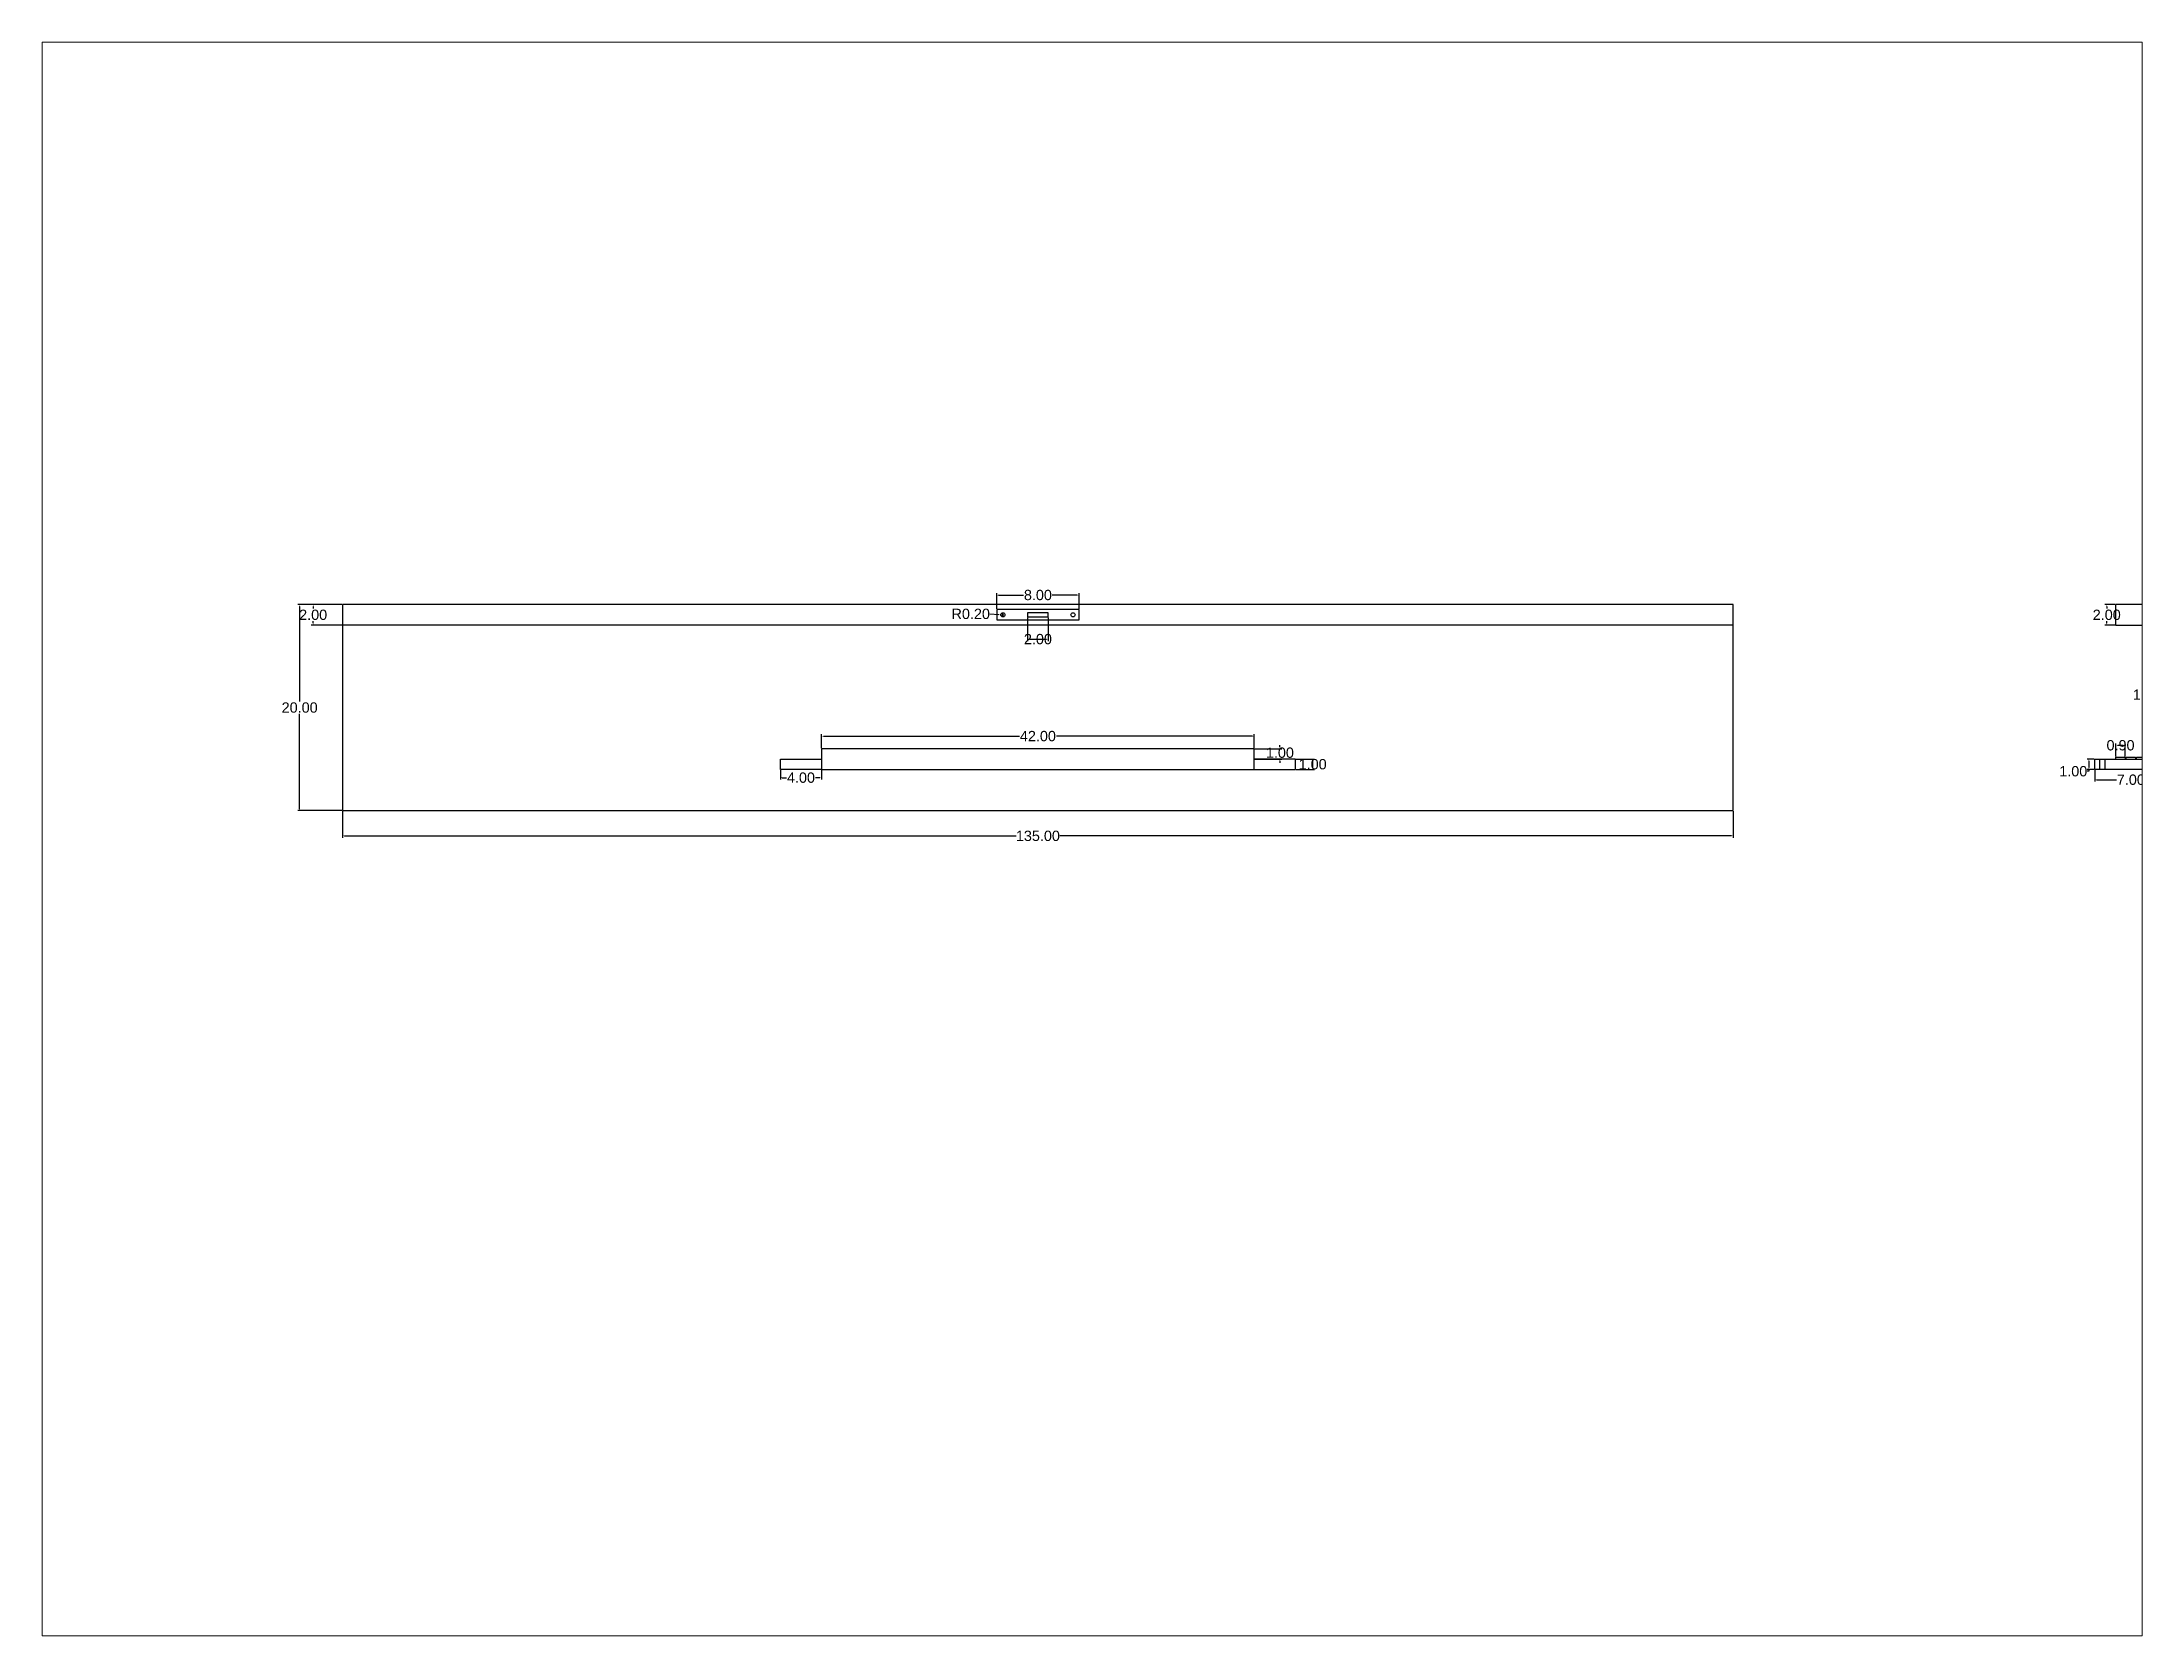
# Paper-space layout 'Layout1' of a CAD drawing. Header units: millimetres. Extents: x 26 to 231, y 20 to 176.
# The model-space entities are those that its viewports show. They can reach past a viewport. Long polylines and large blocks are cut down to what shows.
import ezdxf

# ---------------------------------------------------------------- set-up
doc = ezdxf.new("R2010")
doc.units = ezdxf.units.MM
doc.layers.get('Defpoints').update_dxf_attribs({"color": 171})
doc.layers.add('Capac', color=31, linetype='Continuous')
doc.layers.add('Mecanism inchidere', color=201, linetype='Continuous')
doc.styles.get("Standard").update_dxf_attribs({"font": 'arial.ttf'})
doc.dimstyles.get("Standard").update_dxf_attribs({"dimtxt": 0.18, "dimasz": 0.18, "dimexe": 0.18, "dimexo": 0.0625, "dimgap": 0.09, "dimtad": 0, "dimtih": 1, "dimtoh": 1, "dimdec": 4, "dimzin": 0, "dimdsep": 46, "dimtxsty": 'Standard', "dimcen": 0.09, "dimadec": 0, "dimazin": 0, "dimtfac": 1, "dimtdec": 4, "dimtofl": 0, "dimtmove": 0, "dimatfit": 3, "dimfxl": 1, "dimtolj": 1, "dimtzin": 0, "dimarcsym": 0})

# ---------------------------------------------------------------- blocks, each defined once
blk = doc.blocks.new('*D1')
at = {"layer": 'Defpoints', "color": 0, "lineweight": -2, "transparency": 16777216}
for p, q in [((35.73, 65.56), (31.45, 65.56)), ((31.63, 65.38), (31.63, 56.16)), ((31.63, 45.74), (31.63, 54.96)), ((35.73, 45.56), (31.45, 45.56))]:
    blk.add_line(p, q, dxfattribs=at)
at = {"layer": 'Defpoints', "color": 0, "transparency": 16777216}
for p in [(35.79, 65.56), (31.63, 45.56), (35.79, 45.56)]:
    blk.add_point(p, dxfattribs=at)
for points in [[(31.6, 65.38), (31.66, 65.38), (31.63, 65.56)], [(31.6, 45.74), (31.66, 45.74), (31.63, 45.56)]]:
    blk.add_solid(points, dxfattribs=at)
at = {"layer": 'Defpoints', "color": 0, "transparency": 16777216, "insert": (31.63, 55.56), "char_height": 1, "attachment_point": 5}
blk.add_mtext('\\A1;20.00', dxfattribs=at)
blk = doc.blocks.new('*D2')
at = {"layer": 'Defpoints', "color": 0, "lineweight": -2, "transparency": 16777216}
for p, q in [((35.73, 65.56), (32.76, 65.56)), ((32.94, 65.38), (32.94, 65.16)), ((35.73, 63.56), (32.76, 63.56)), ((32.94, 63.74), (32.94, 63.96))]:
    blk.add_line(p, q, dxfattribs=at)
at = {"layer": 'Defpoints', "color": 0, "transparency": 16777216}
for p in [(35.79, 65.56), (32.94, 63.56), (35.79, 63.56)]:
    blk.add_point(p, dxfattribs=at)
for points in [[(32.91, 65.38), (32.97, 65.38), (32.94, 65.56)], [(32.91, 63.74), (32.97, 63.74), (32.94, 63.56)]]:
    blk.add_solid(points, dxfattribs=at)
at = {"layer": 'Defpoints', "color": 0, "transparency": 16777216, "insert": (32.94, 64.56), "char_height": 1, "attachment_point": 5}
blk.add_mtext('\\A1;2.00', dxfattribs=at)
blk = doc.blocks.new('*D3')
at = {"layer": 'Defpoints', "color": 0, "lineweight": -2, "transparency": 16777216}
for p, q in [((35.79, 45.5), (35.79, 42.93)), ((170.79, 45.5), (170.79, 42.93)), ((35.97, 43.11), (101.17, 43.11)), ((170.61, 43.11), (105.41, 43.11))]:
    blk.add_line(p, q, dxfattribs=at)
at = {"layer": 'Defpoints', "color": 0, "transparency": 16777216}
for p in [(35.79, 45.56), (170.79, 45.56), (170.79, 43.11)]:
    blk.add_point(p, dxfattribs=at)
for points in [[(35.97, 43.14), (35.97, 43.08), (35.79, 43.11)], [(170.61, 43.14), (170.61, 43.08), (170.79, 43.11)]]:
    blk.add_solid(points, dxfattribs=at)
at = {"layer": 'Defpoints', "color": 0, "transparency": 16777216, "insert": (103.29, 43.11), "char_height": 1, "attachment_point": 5}
blk.add_mtext('\\A1;135.00', dxfattribs=at)
blk = doc.blocks.new('*D4')
at = {"layer": 'Defpoints', "color": 0, "lineweight": -2, "transparency": 16777216}
for p, q in [((99.29, 65.13), (99.29, 66.66)), ((99.47, 66.48), (101.9, 66.48)), ((107.11, 66.48), (104.68, 66.48)), ((107.29, 65.13), (107.29, 66.66))]:
    blk.add_line(p, q, dxfattribs=at)
at = {"layer": 'Defpoints', "color": 0, "transparency": 16777216}
for p in [(107.29, 66.48), (99.29, 65.06), (107.29, 65.06)]:
    blk.add_point(p, dxfattribs=at)
for points in [[(99.47, 66.51), (99.47, 66.45), (99.29, 66.48)], [(107.11, 66.51), (107.11, 66.45), (107.29, 66.48)]]:
    blk.add_solid(points, dxfattribs=at)
at = {"layer": 'Defpoints', "color": 0, "transparency": 16777216, "insert": (103.29, 66.48), "char_height": 1, "attachment_point": 5}
blk.add_mtext('\\A1;8.00', dxfattribs=at)
blk = doc.blocks.new('*D5')
at = {"layer": 'Defpoints', "color": 0, "lineweight": -2, "transparency": 16777216}
for p, q in [((98.64, 64.65), (99.51, 64.59)), ((99.8, 64.56), (99.98, 64.56)), ((99.89, 64.47), (99.89, 64.65))]:
    blk.add_line(p, q, dxfattribs=at)
at = {"layer": 'Defpoints', "color": 0, "transparency": 16777216}
for p in [(99.69, 64.58), (99.89, 64.56)]:
    blk.add_point(p, dxfattribs=at)
blk.add_solid([(99.51, 64.62), (99.51, 64.56), (99.69, 64.58)], dxfattribs=at)
at = {"layer": 'Defpoints', "color": 0, "transparency": 16777216, "insert": (96.77, 64.65), "char_height": 1, "attachment_point": 5}
blk.add_mtext('\\A1;R0.20', dxfattribs=at)
blk = doc.blocks.new('*D6')
at = {"layer": 'Defpoints', "color": 0, "lineweight": -2, "transparency": 16777216}
for p, q in [((102.29, 64.3), (102.29, 62.02)), ((104.29, 64.3), (104.29, 62.02)), ((102.47, 62.2), (104.11, 62.2))]:
    blk.add_line(p, q, dxfattribs=at)
at = {"layer": 'Defpoints', "color": 0, "transparency": 16777216}
for p in [(102.29, 64.36), (104.29, 64.36), (104.29, 62.2)]:
    blk.add_point(p, dxfattribs=at)
for points in [[(102.47, 62.23), (102.47, 62.17), (102.29, 62.2)], [(104.11, 62.23), (104.11, 62.17), (104.29, 62.2)]]:
    blk.add_solid(points, dxfattribs=at)
at = {"layer": 'Defpoints', "color": 0, "transparency": 16777216, "insert": (103.29, 62.2), "char_height": 1, "attachment_point": 5}
blk.add_mtext('\\A1;2.00', dxfattribs=at)
blk = doc.blocks.new('*D7')
at = {"layer": 'Defpoints', "color": 0, "lineweight": -2, "transparency": 16777216}
for p, q in [((82.29, 51.63), (82.29, 52.97)), ((82.47, 52.79), (101.5, 52.79)), ((124.11, 52.79), (105.09, 52.79)), ((124.29, 51.63), (124.29, 52.97))]:
    blk.add_line(p, q, dxfattribs=at)
at = {"layer": 'Defpoints', "color": 0, "transparency": 16777216}
for p in [(82.29, 51.56), (124.29, 52.79), (124.29, 51.56)]:
    blk.add_point(p, dxfattribs=at)
for points in [[(82.47, 52.82), (82.47, 52.76), (82.29, 52.79)], [(124.11, 52.82), (124.11, 52.76), (124.29, 52.79)]]:
    blk.add_solid(points, dxfattribs=at)
at = {"layer": 'Defpoints', "color": 0, "transparency": 16777216, "insert": (103.29, 52.79), "char_height": 1, "attachment_point": 5}
blk.add_mtext('\\A1;42.00', dxfattribs=at)
blk = doc.blocks.new('*D8')
at = {"layer": 'Defpoints', "color": 0, "lineweight": -2, "transparency": 16777216}
for p, q in [((128.35, 50.56), (130.14, 50.56)), ((128.35, 49.56), (130.14, 49.56)), ((129.96, 50.38), (129.96, 49.74))]:
    blk.add_line(p, q, dxfattribs=at)
at = {"layer": 'Defpoints', "color": 0, "transparency": 16777216}
for p in [(128.29, 50.56), (128.29, 49.56), (129.96, 49.56)]:
    blk.add_point(p, dxfattribs=at)
for points in [[(129.93, 50.38), (129.99, 50.38), (129.96, 50.56)], [(129.93, 49.74), (129.99, 49.74), (129.96, 49.56)]]:
    blk.add_solid(points, dxfattribs=at)
at = {"layer": 'Defpoints', "color": 0, "transparency": 16777216, "insert": (129.96, 50.06), "char_height": 1, "attachment_point": 5}
blk.add_mtext('\\A1;1.00', dxfattribs=at)
blk = doc.blocks.new('*D9')
at = {"layer": 'Defpoints', "color": 0, "lineweight": -2, "transparency": 16777216}
for p, q in [((124.35, 51.56), (126.96, 51.56)), ((126.78, 51.74), (126.78, 51.92)), ((124.35, 50.56), (126.96, 50.56)), ((126.78, 50.38), (126.78, 50.2))]:
    blk.add_line(p, q, dxfattribs=at)
at = {"layer": 'Defpoints', "color": 0, "transparency": 16777216}
for p in [(124.29, 51.56), (124.29, 50.56), (126.78, 50.56)]:
    blk.add_point(p, dxfattribs=at)
for points in [[(126.75, 51.74), (126.81, 51.74), (126.78, 51.56)], [(126.75, 50.38), (126.81, 50.38), (126.78, 50.56)]]:
    blk.add_solid(points, dxfattribs=at)
at = {"layer": 'Defpoints', "color": 0, "transparency": 16777216, "insert": (126.78, 51.18), "char_height": 1, "attachment_point": 5}
blk.add_mtext('\\A1;1.00', dxfattribs=at)
blk = doc.blocks.new('*D10')
at = {"layer": 'Defpoints', "color": 0, "lineweight": -2, "transparency": 16777216}
for p, q in [((78.29, 49.5), (78.29, 48.58)), ((82.29, 49.5), (82.29, 48.58)), ((78.47, 48.76), (78.88, 48.76)), ((82.11, 48.76), (81.7, 48.76))]:
    blk.add_line(p, q, dxfattribs=at)
at = {"layer": 'Defpoints', "color": 0, "transparency": 16777216}
for p in [(78.29, 49.56), (82.29, 49.56), (82.29, 48.76)]:
    blk.add_point(p, dxfattribs=at)
for points in [[(78.47, 48.79), (78.47, 48.73), (78.29, 48.76)], [(82.11, 48.79), (82.11, 48.73), (82.29, 48.76)]]:
    blk.add_solid(points, dxfattribs=at)
at = {"layer": 'Defpoints', "color": 0, "transparency": 16777216, "insert": (80.29, 48.76), "char_height": 1, "attachment_point": 5}
blk.add_mtext('\\A1;4.00', dxfattribs=at)
blk = doc.blocks.new('*D13')
at = {"layer": 'Defpoints', "color": 0, "lineweight": -2, "transparency": 16777216}
for p, q in [((207.82, 65.56), (206.86, 65.56)), ((207.04, 65.38), (207.04, 65.16)), ((207.82, 63.56), (206.86, 63.56)), ((207.04, 63.74), (207.04, 63.96))]:
    blk.add_line(p, q, dxfattribs=at)
at = {"layer": 'Defpoints', "color": 0, "transparency": 16777216}
for p in [(207.88, 65.56), (207.04, 63.56), (207.88, 63.56)]:
    blk.add_point(p, dxfattribs=at)
for points in [[(207.01, 65.38), (207.07, 65.38), (207.04, 65.56)], [(207.01, 63.74), (207.07, 63.74), (207.04, 63.56)]]:
    blk.add_solid(points, dxfattribs=at)
at = {"layer": 'Defpoints', "color": 0, "transparency": 16777216, "insert": (207.04, 64.56), "char_height": 1, "attachment_point": 5}
blk.add_mtext('\\A1;2.00', dxfattribs=at)
blk = doc.blocks.new('*D14')
at = {"layer": 'Defpoints', "color": 0, "lineweight": -2, "transparency": 16777216}
for p, q in [((205.88, 49.5), (205.88, 48.38)), ((212.88, 49.5), (212.88, 48.38)), ((206.06, 48.56), (208, 48.56)), ((212.7, 48.56), (210.76, 48.56))]:
    blk.add_line(p, q, dxfattribs=at)
at = {"layer": 'Defpoints', "color": 0, "transparency": 16777216}
for p in [(205.88, 49.56), (212.88, 49.56), (212.88, 48.56)]:
    blk.add_point(p, dxfattribs=at)
for points in [[(206.06, 48.59), (206.06, 48.53), (205.88, 48.56)], [(212.7, 48.59), (212.7, 48.53), (212.88, 48.56)]]:
    blk.add_solid(points, dxfattribs=at)
at = {"layer": 'Defpoints', "color": 0, "transparency": 16777216, "insert": (209.38, 48.56), "char_height": 1, "attachment_point": 5}
blk.add_mtext('\\A1;7.00', dxfattribs=at)
blk = doc.blocks.new('*D15')
at = {"layer": 'Defpoints', "color": 0, "lineweight": -2, "transparency": 16777216}
for p, q in [((205.82, 50.56), (205.13, 50.56)), ((205.82, 49.56), (205.13, 49.56)), ((205.31, 49.38), (205.13, 49.38)), ((205.31, 50.38), (205.31, 49.74)), ((205.31, 49.56), (205.31, 49.38))]:
    blk.add_line(p, q, dxfattribs=at)
at = {"layer": 'Defpoints', "color": 0, "transparency": 16777216}
for p in [(205.31, 49.56), (205.88, 50.56), (205.88, 49.56)]:
    blk.add_point(p, dxfattribs=at)
for points in [[(205.28, 50.38), (205.34, 50.38), (205.31, 50.56)], [(205.28, 49.74), (205.34, 49.74), (205.31, 49.56)]]:
    blk.add_solid(points, dxfattribs=at)
at = {"layer": 'Defpoints', "color": 0, "transparency": 16777216, "insert": (203.79, 49.38), "char_height": 1, "attachment_point": 5}
blk.add_mtext('\\A1;1.00', dxfattribs=at)
blk = doc.blocks.new('*D16')
at = {"layer": 'Defpoints', "color": 0, "lineweight": -2, "transparency": 16777216}
for p, q in [((207.93, 50.83), (207.93, 52.08)), ((208.11, 51.9), (208.65, 51.9)), ((208.83, 50.83), (208.83, 52.08))]:
    blk.add_line(p, q, dxfattribs=at)
at = {"layer": 'Defpoints', "color": 0, "transparency": 16777216}
for p in [(208.83, 51.9), (207.93, 50.76), (208.83, 50.76)]:
    blk.add_point(p, dxfattribs=at)
for points in [[(208.11, 51.93), (208.11, 51.87), (207.93, 51.9)], [(208.65, 51.93), (208.65, 51.87), (208.83, 51.9)]]:
    blk.add_solid(points, dxfattribs=at)
at = {"layer": 'Defpoints', "color": 0, "transparency": 16777216, "insert": (208.38, 51.9), "char_height": 1, "attachment_point": 5}
blk.add_mtext('\\A1;0.90', dxfattribs=at)
blk = doc.blocks.new('*D18')
at = {"layer": 'Defpoints', "color": 0, "lineweight": -2, "transparency": 16777216}
for p, q in [((212.82, 63.06), (211.14, 63.06)), ((211.32, 62.88), (211.32, 57.41)), ((211.32, 50.74), (211.32, 56.21)), ((212.82, 50.56), (211.14, 50.56))]:
    blk.add_line(p, q, dxfattribs=at)
at = {"layer": 'Defpoints', "color": 0, "transparency": 16777216}
for p in [(212.88, 63.06), (211.32, 50.56), (212.88, 50.56)]:
    blk.add_point(p, dxfattribs=at)
for points in [[(211.29, 62.88), (211.35, 62.88), (211.32, 63.06)], [(211.29, 50.74), (211.35, 50.74), (211.32, 50.56)]]:
    blk.add_solid(points, dxfattribs=at)
at = {"layer": 'Defpoints', "color": 0, "transparency": 16777216, "insert": (211.32, 56.81), "char_height": 1, "attachment_point": 5}
blk.add_mtext('\\A1;12.50', dxfattribs=at)

msp = doc.modelspace()

# ---------------------------------------------------------------- linework, layer by layer
at = {"layer": 'Capac', "ltscale": 4}
for p, q in [((170.792, 65.564), (35.792, 65.564)), ((35.792, 65.564), (35.792, 45.564)), ((170.792, 45.564), (170.792, 65.564)), ((208.881, 65.564), (207.881, 65.564)), ((207.881, 65.564), (207.881, 63.564)), ((214.381, 65.564), (208.881, 65.564)), ((170.792, 63.564), (35.792, 63.564)), ((207.881, 63.564), (212.381, 63.564)), ((103.292, 51.564), (82.292, 51.564)), ((82.292, 51.564), (82.292, 49.564)), ((124.292, 51.564), (103.292, 51.564)), ((124.292, 49.564), (124.292, 51.564)), ((78.292, 49.564), (78.292, 50.564)), ((78.292, 50.564), (82.292, 50.564)), ((82.292, 49.564), (78.292, 49.564)), ((82.292, 49.564), (103.292, 49.564)), ((103.292, 49.564), (124.292, 49.564)), ((128.292, 50.564), (124.292, 50.564)), ((124.292, 49.564), (128.292, 49.564)), ((128.292, 49.564), (128.292, 50.564)), ((205.881, 49.564), (205.881, 50.564)), ((205.881, 50.564), (211.881, 50.564)), ((205.881, 50.564), (212.881, 50.564)), ((212.881, 49.564), (205.881, 49.564)), ((212.881, 49.564), (205.881, 49.564)), ((206.381, 49.564), (206.381, 50.564)), ((206.881, 49.564), (206.881, 50.564)), ((206.881, 50.564), (211.881, 50.564)), ((35.792, 45.564), (170.792, 45.564))]:
    msp.add_line(p, q, dxfattribs=at)
for points in [[(207.931, 50.564), (207.931, 50.764), (208.381, 50.764), (208.831, 50.764), (208.831, 50.564)], [(208.931, 50.564), (208.931, 50.764), (209.381, 50.764), (209.831, 50.764), (209.831, 50.564)], [(209.931, 50.564), (209.931, 50.764), (210.381, 50.764), (210.831, 50.764), (210.831, 50.564)]]:
    msp.add_lwpolyline(points, dxfattribs=at)
at = {"layer": 'Mecanism inchidere', "ltscale": 4}
for p, q in [((107.292, 65.064), (99.292, 65.064)), ((99.292, 65.064), (99.292, 64.064)), ((99.292, 64.064), (107.292, 64.064)), ((104.292, 64.764), (102.292, 64.764)), ((102.292, 64.764), (102.292, 64.364)), ((102.292, 64.364), (104.292, 64.364)), ((104.292, 64.564), (104.292, 64.764)), ((104.292, 64.364), (104.292, 64.564)), ((107.292, 64.564), (107.292, 65.064)), ((107.292, 64.064), (107.292, 64.564))]:
    msp.add_line(p, q, dxfattribs=at)
for centre in [(99.892, 64.564), (106.692, 64.564)]:
    msp.add_circle(centre, 0.2, dxfattribs=at)

# ---------------------------------------------------------------- dimensions: what is measured, and where the dimension line sits
at = {"layer": 'Defpoints'}
for base, p1, p2, picture, middle in [((31.631, 45.564), (35.792, 65.564), (35.792, 45.564), '*D1', (31.631, 55.564)), ((32.939, 63.564), (35.792, 65.564), (35.792, 63.564), '*D2', (32.939, 64.564)), ((207.035, 63.564), (207.881, 65.564), (207.881, 63.564), '*D13', (207.035, 64.564)), ((205.313, 49.564), (205.881, 50.564), (205.881, 49.564), '*D15', (203.793, 49.384))]:
    dim = msp.add_linear_dim(base=base, p1=p1, p2=p2, angle=90, dimstyle='Standard', override={"dimtxt": 1, "dimdec": 2}, dxfattribs=at)
    dim.commit()
    dim.dimension.update_dxf_attribs({"geometry": picture, "text_midpoint": middle})
dim = msp.add_radius_dim(center=(99.892, 64.564), mpoint=(99.692, 64.578), dimstyle='Standard', override={"dimtxt": 1, "dimdec": 2}, dxfattribs=at)
dim.commit()
dim.dimension.update_dxf_attribs({"geometry": '*D5', "text_midpoint": (98.636, 64.651), "dimtype": 164})
for base, p1, p2, picture, middle in [((107.292, 66.482), (99.292, 65.064), (107.292, 65.064), '*D4', (103.292, 66.482)), ((104.292, 62.202), (102.292, 64.364), (104.292, 64.364), '*D6', (103.292, 62.202)), ((208.831, 51.898), (207.931, 50.764), (208.831, 50.764), '*D16', (208.381, 51.898))]:
    dim = msp.add_linear_dim(base=base, p1=p1, p2=p2, dimstyle='Standard', override={"dimtxt": 1, "dimdec": 2}, dxfattribs=at)
    dim.commit()
    dim.dimension.update_dxf_attribs({"geometry": picture, "text_midpoint": middle, "dimtype": 160})
for base, p1, p2, picture, middle in [((211.325, 50.564), (212.881, 63.064), (212.881, 50.564), '*D18', (211.325, 56.814)), ((126.785, 50.564), (124.292, 51.564), (124.292, 50.564), '*D9', (126.785, 51.183)), ((129.956, 49.564), (128.292, 50.564), (128.292, 49.564), '*D8', (129.956, 50.064))]:
    dim = msp.add_linear_dim(base=base, p1=p1, p2=p2, angle=90, dimstyle='Standard', override={"dimtxt": 1, "dimdec": 2}, dxfattribs=at)
    dim.commit()
    dim.dimension.update_dxf_attribs({"geometry": picture, "text_midpoint": middle, "dimtype": 160})
for base, p1, p2, picture, middle in [((124.292, 52.789), (82.292, 51.564), (124.292, 51.564), '*D7', (103.292, 52.789)), ((82.292, 48.764), (78.292, 49.564), (82.292, 49.564), '*D10', (80.292, 48.764)), ((212.881, 48.564), (205.881, 49.564), (212.881, 49.564), '*D14', (209.381, 48.564)), ((170.792, 43.11), (35.792, 45.564), (170.792, 45.564), '*D3', (103.292, 43.11))]:
    dim = msp.add_linear_dim(base=base, p1=p1, p2=p2, dimstyle='Standard', override={"dimtxt": 1, "dimdec": 2}, dxfattribs=at)
    dim.commit()
    dim.dimension.update_dxf_attribs({"geometry": picture, "text_midpoint": middle})

psp = doc.layouts.get("Layout1")

# ---------------------------------------------------------------- viewports
at = {"layer": '0'}
psp.add_viewport(center=(128.5, 97.5), size=(205.6, 156), view_center_point=(108.541, 42.81), view_height=154.66642, dxfattribs=at)

doc.saveas('drawing.dxf')
